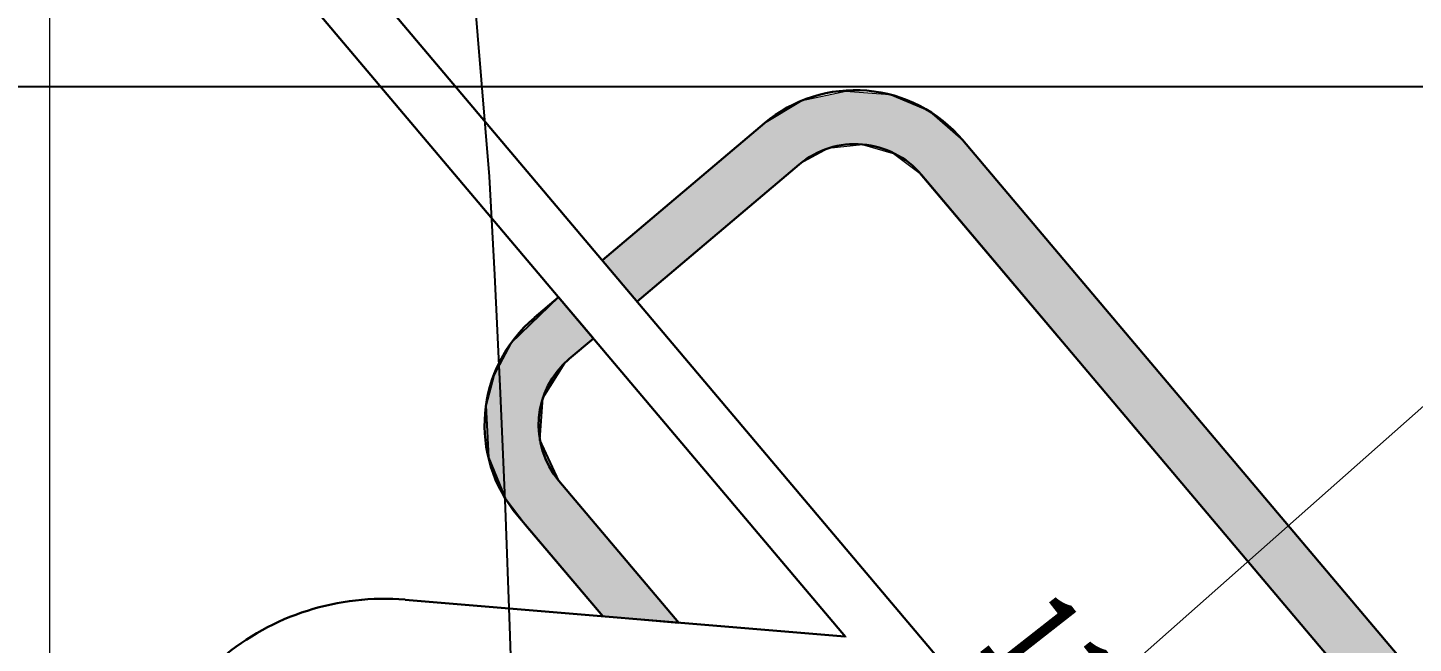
# Model space of a CAD drawing. Header units: millimetres. Extents: x 37412591 to 74834139, y 4258245 to 8527567.
# Drawn here: x 37414998.1 to 37415118.8, y 4260451.5 to 4260505.2 of the extents above; entities that cross this region are included whole.
import ezdxf

# ---------------------------------------------------------------- set-up
doc = ezdxf.new("R2010")
doc.units = ezdxf.units.MM
doc.linetypes.add('X5', pattern=[3, 2, -1])
for name, color, linetype in [('6号煤底板等高线', 7, 'Continuous'), ('JMD', 6, 'Continuous'), ('排水系统', 7, 'Continuous'), ('钻孔', 7, 'Continuous')]:
    doc.layers.add(name, color=color, linetype=linetype)
doc.styles.add('HZ', font='', dxfattribs={"width": 0.8, "height": 1})
doc.styles.get('HZ').set_extended_font_data('FangSong_GB2312')
doc.linetypes.add('447', pattern='A,8,-1,[148,AAA.SHX,S=1,R=0,X=0,Y=0],-1', length=10)

msp = doc.modelspace()

# ---------------------------------------------------------------- hatches: boundary and pattern name
at = {"ltscale": 0.5}
msp.add_hatch(color=3, dxfattribs=at).paths.add_polyline_path([(37415048.16, 4260484.89), (37415062.29, 4260496.83), (37415062.29, 4260496.83), (37415065.56, 4260498.81), (37415069.37, 4260499.63), (37415073.2, 4260499.35), (37415076.67, 4260497.89), (37415079.61, 4260495.33), (37415168.92, 4260389.49), (37415170.82, 4260386.42), (37415171.8, 4260382.44), (37415171.48, 4260378.72), (37415169.9, 4260375), (37415167.42, 4260371.97), (37415153.44, 4260360.41), (37415150.3, 4260363.94), (37415164.61, 4260375.95), (37415166.18, 4260378.04), (37415167.15, 4260381.24), (37415166.71, 4260384.01), (37415165.38, 4260386.53), (37415075.86, 4260492.42), (37415073.52, 4260494.16), (37415070.82, 4260494.94), (37415067.84, 4260494.62), (37415065.37, 4260493.29), (37415051.19, 4260481.3)])
at = {"linetype": '447', "ltscale": 0.5}
h = msp.add_hatch(color=3, dxfattribs=at)
h.dxf.hatch_style = 1
h.paths.add_polyline_path([(37415048.18, 4260453.86), (37415054.81, 4260453.3), (37415044.37, 4260465.66), (37415042.7, 4260469.24), (37415042.97, 4260472.89), (37415044.88, 4260475.94), (37415047.38, 4260478.06), (37415044.34, 4260481.67), (37415040.18, 4260477.66), (37415038.68, 4260474.87), (37415038.01, 4260472.24), (37415038.22, 4260467.71), (37415039.67, 4260464.17), (37415041.52, 4260461.75)])

# ---------------------------------------------------------------- linework, layer by layer
at = {"linetype": 'ByBlock', "lineweight": 20}
msp.add_line((37415000, 4258300.88, 4910.12), (37415000, 4263462.94, 4910.12), dxfattribs=at)
at = {"color": 0, "lineweight": 30}
for p, q in [((37415048.16, 4260484.89, 4910.12), (37415062.29, 4260496.83, 4910.12)), ((37415079.55, 4260495.38, 5984.15), (37415122.63, 4260444.39, 5851.13)), ((37415051.19, 4260481.3, 4910.12), (37415065.32, 4260493.24, 4910.12)), ((37415075.96, 4260492.34, 5189.78), (37415165.38, 4260386.5, 4913.66)), ((37415042.23, 4260479.89, 4910.12), (37415044.34, 4260481.67, 4910.12)), ((37415045.26, 4260476.3, 4910.12), (37415047.37, 4260478.08, 4910.12))]:
    msp.add_line(p, q, dxfattribs=at)
at = {"color": 0, "lineweight": 30, "ltscale": 5}
for p, q in [((37415054.81, 4260453.3, 4910.12), (37415044.37, 4260465.66, 4910.12)), ((37415048.18, 4260453.86, 4910.12), (37415040.78, 4260462.62, 4910.12))]:
    msp.add_line(p, q, dxfattribs=at)
at = {"color": 0, "linetype": '447', "ltscale": 0.5}
msp.add_line((37415069.34, 4260452.07, 4910.12), (37415069.35, 4260452.05, 4910.79), dxfattribs=at)
at = {"color": 3, "linetype": 'X5', "lineweight": 0, "ltscale": 10, "elevation": 4910.12}
for points in [[(37415048.16, 4260484.89), (37415062.29, 4260496.83), (37415062.29, 4260496.83), (37415065.56, 4260498.81), (37415069.37, 4260499.63), (37415073.2, 4260499.35), (37415076.67, 4260497.89), (37415079.61, 4260495.33), (37415168.92, 4260389.49)], [(37415165.38, 4260386.53), (37415075.86, 4260492.42), (37415073.52, 4260494.16), (37415070.82, 4260494.94), (37415067.84, 4260494.62), (37415065.37, 4260493.29), (37415051.19, 4260481.3), (37415048.16, 4260484.89)]]:
    msp.add_lwpolyline(points, dxfattribs=at)
at = {"color": 3, "linetype": '447', "ltscale": 0.5, "elevation": 4910.12}
msp.add_lwpolyline([(37415048.18, 4260453.86), (37415054.81, 4260453.3), (37415044.37, 4260465.66), (37415042.7, 4260469.24), (37415042.97, 4260472.89), (37415044.88, 4260475.94), (37415047.38, 4260478.06), (37415044.34, 4260481.67), (37415040.18, 4260477.66), (37415038.68, 4260474.87), (37415038.01, 4260472.24), (37415038.22, 4260467.71), (37415039.67, 4260464.17), (37415041.52, 4260461.75), (37415048.18, 4260453.86)], dxfattribs=at)
at = {"color": 0, "lineweight": 30}
for radius in [12.25, 7.55]:
    msp.add_arc((37415070.19, 4260487.47, 4910.12), radius, 40.1922, 130.1922, dxfattribs=at)
at = {"lineweight": 30, "ltscale": 5}
for radius in [12.25, 7.55]:
    msp.add_arc((37415050.14, 4260470.53, 4910.12), radius, 130.1922, 220.1922, dxfattribs=at)
at = {"layer": '6号煤底板等高线', "elevation": 3681.95}
msp.add_lwpolyline([(37415037.38, 4260268.64), (37415038.11, 4260280.64), (37415038.76, 4260292.65), (37415039.33, 4260304.43), (37415039.84, 4260316.45), (37415040.27, 4260328.47), (37415040.62, 4260340.49), (37415040.89, 4260352.24), (37415041.08, 4260364.26), (37415041.2, 4260376.29), (37415041.24, 4260386.3), (37415041.23, 4260394.89), (37415041.18, 4260403.48), (37415041.06, 4260413.79), (37415040.89, 4260424.09), (37415040.66, 4260434.1), (37415040.43, 4260442.69), (37415040.09, 4260452.99), (37415039.7, 4260463.29), (37415039.27, 4260473.32), (37415038.77, 4260483.61), (37415038.31, 4260492.19), (37415033.51, 4260550.16), (37415029.31, 4260597.84)], dxfattribs=at)
at = {"layer": 'JMD', "color": 30, "linetype": 'Continuous', "lineweight": 30}
for p, q in [((37414974.05, 4260572.6, 4910.12), (37415392.9, 4260076.82, 2754.08)), ((37415069.34, 4260452.07, 4910.12), (37414973.44, 4260565.59, 4910.12)), ((37415030.97, 4260455.31, 4910.12), (37415069.3, 4260452.11, 4908.95))]:
    msp.add_line(p, q, dxfattribs=at)
msp.add_arc((37415029.12, 4260433.39, 4910.12), 22, 85.1767, 130.1774, dxfattribs=at)
at = {"layer": '排水系统', "color": 5, "linetype": 'Continuous', "lineweight": 18, "ltscale": 3, "elevation": 28977086.58}
msp.add_lwpolyline([(37415059.29, 4260418.7), (37415169.36, 4260516.14)], dxfattribs=at)
at = {"layer": '钻孔'}
msp.add_line((37416981.26, 4260500, 4910.12), (37412646.51, 4260500, 4910.12), dxfattribs=at)

# ---------------------------------------------------------------- texts
at = {"insert": (37415087.78, 4260456.81, 2455.06), "char_height": 9, "width": 22.3291, "attachment_point": 1, "rotation": 308.0717, "style": 'HZ'}
msp.add_mtext('1126.4', dxfattribs=at)

doc.saveas('drawing.dxf')
